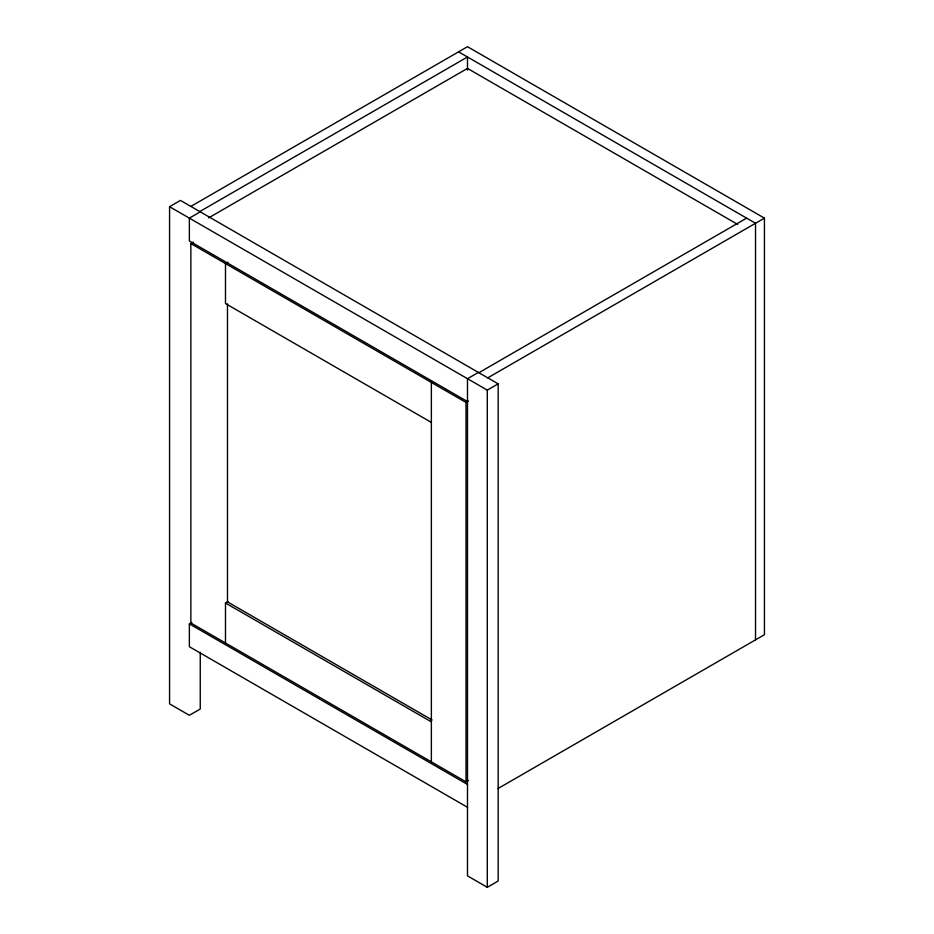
<?xml version="1.0" encoding="UTF-8"?>
<svg xmlns="http://www.w3.org/2000/svg" width="934" height="934" viewBox="0 0 934 934"><rect width="100%" height="100%" fill="white"/><g stroke="black" fill="none" stroke-linecap="round" stroke-linejoin="round"><path stroke-width="1.4" d="M200.25 652.154L200.25 709.011L189.368 715.292L169.568 703.862L169.568 206.706L180.46 200.413L498.172 383.851L498.172 881.019L487.291 887.3L467.49 875.87L467.49 378.714L478.383 372.421M190.851 206.414L467.49 46.7L764.432 218.136L764.432 634.723L497.892 788.611M199.759 211.563L467.49 56.986L467.49 70.097M200.25 211.843L189.368 218.136L189.368 240.995L467.49 401.562M208.597 217.891L467.49 68.415L737.767 224.464M468.424 780.474L466.008 781.863L190.851 623.001L190.851 243.564L193.268 242.163M227.919 262.162L225.491 263.563L225.491 303.562L431.368 422.425M478.873 372.713L746.616 218.136M487.781 377.85L764.432 218.136M190.851 243.564L466.008 402.426L468.424 401.025M169.568 206.706L487.291 390.132L498.172 383.851M467.49 807.291L189.368 646.725L189.368 623.865L191.785 622.464M225.491 643.012L225.491 603.002L227.919 601.613M458.582 51.849L755.524 223.273L755.524 639.86M432.08 719.997L227.476 601.858L227.476 303.877M225.491 603.002L431.368 721.865M189.368 623.865L467.49 784.443M487.291 390.132L487.291 887.3M466.008 402.426L466.008 781.863M431.368 382.426L431.368 761.864"/></g></svg>
